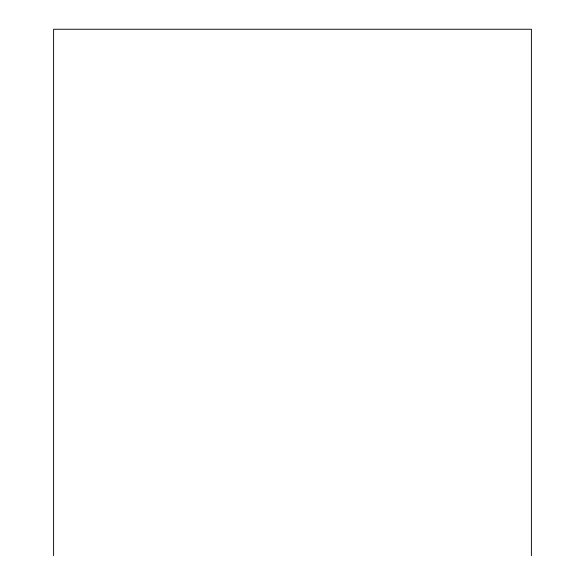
<?xml version="1.0" encoding="UTF-8"?>
<svg xmlns="http://www.w3.org/2000/svg" width="585" height="585" viewBox="0 0 585 585"><rect width="100%" height="100%" fill="white"/><g stroke="black" fill="none" stroke-linecap="round" stroke-linejoin="round"><path stroke-width="0.88" d="M531.399 555.75L531.399 29.25L53.601 29.25L53.601 555.75"/></g></svg>
